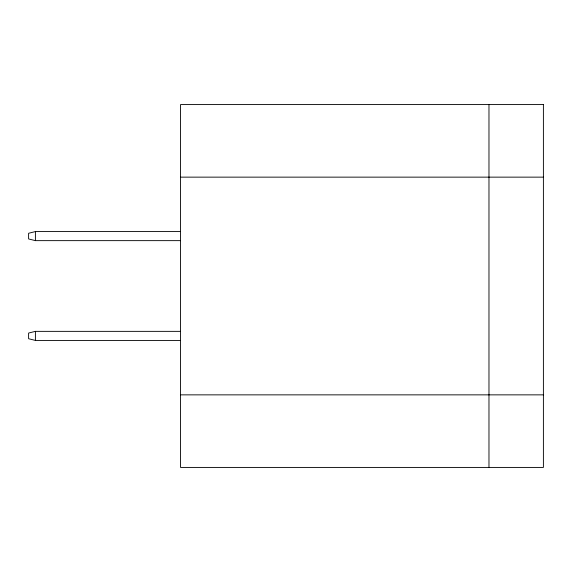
<?xml version="1.0" encoding="UTF-8"?>
<svg xmlns="http://www.w3.org/2000/svg" width="572" height="572" viewBox="0 0 572 572"><rect width="100%" height="100%" fill="white"/><g stroke="black" fill="none" stroke-linecap="round" stroke-linejoin="round"><path stroke-width="0.86" d="M180.545 231.574L35.407 231.574L28.6 233.276L28.6 238.946L35.407 240.64L180.545 240.64M180.545 331.36L35.407 331.36L28.6 333.054L28.6 338.724L35.407 340.426L180.545 340.426M180.545 177.141L543.4 177.141M180.545 394.859L543.4 394.859M488.974 104.576L488.974 467.424M35.407 231.574L35.407 240.64M35.407 331.36L35.407 340.426M543.4 104.576L180.545 104.576L180.545 467.424L543.4 467.424L543.4 104.576"/></g></svg>
